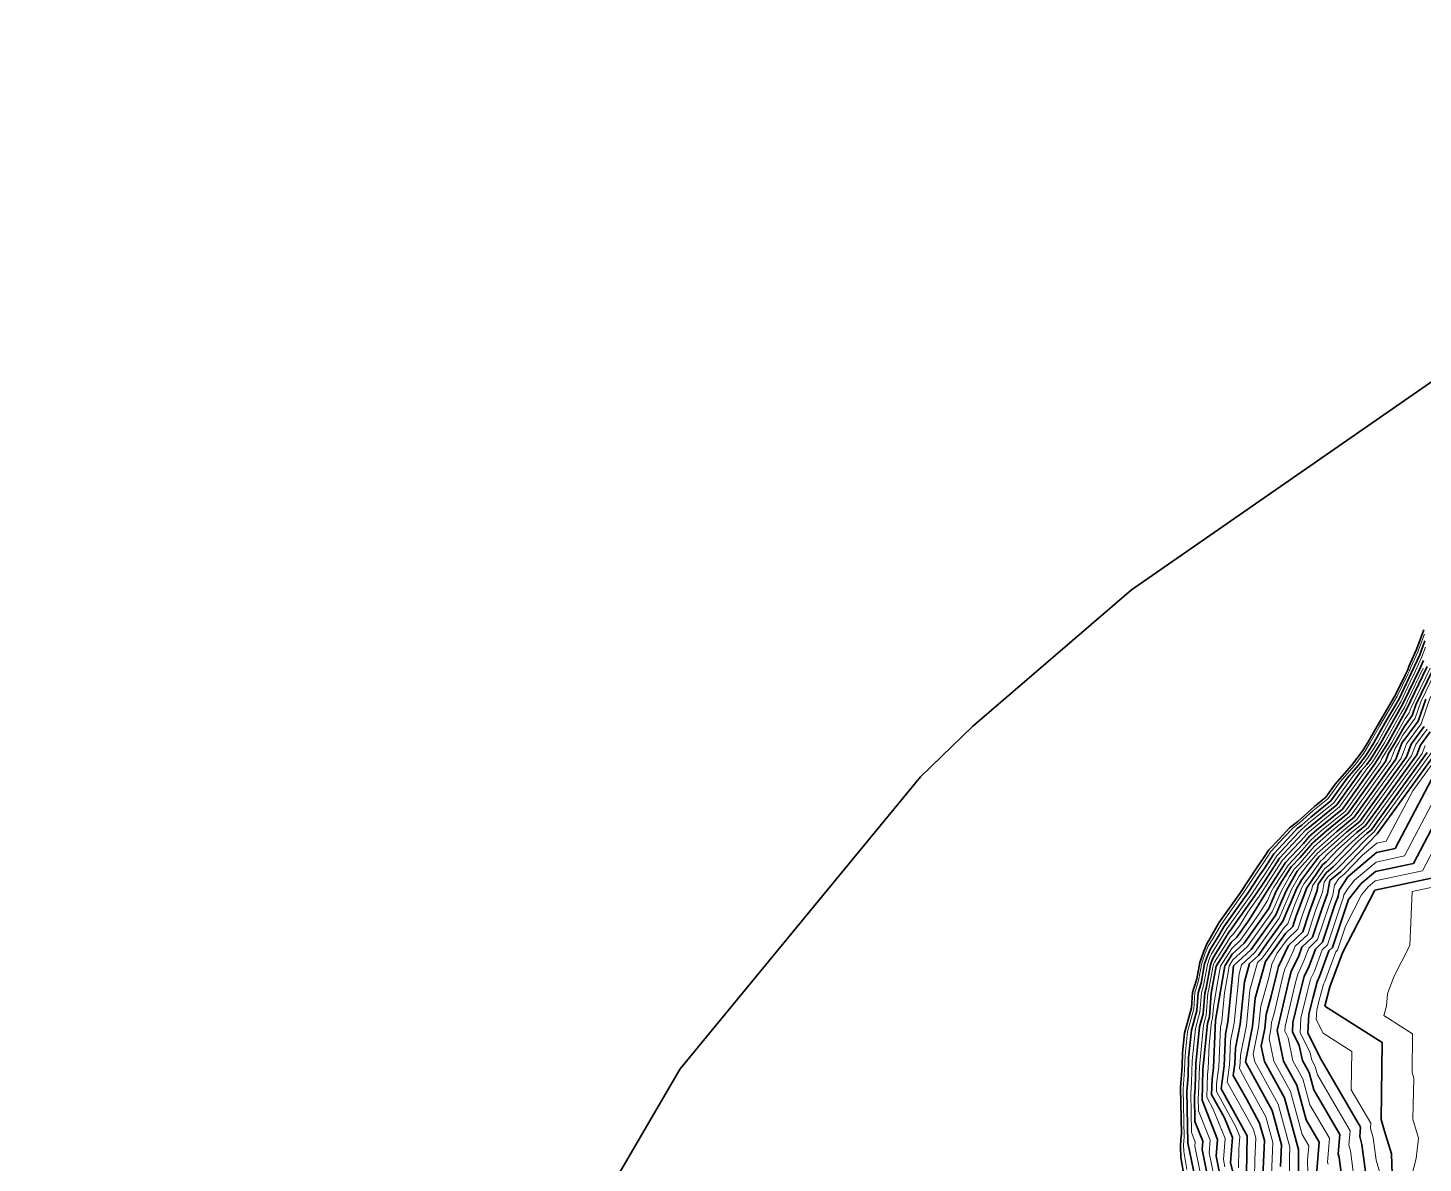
# Model space of a CAD drawing. Header units: millimetres. Extents: x -861324 to 439029, y -308065 to 694685.
# Drawn here: x -845960 to -656397, y 229082 to 383267 of the extents above; entities that cross this region are included whole.
import ezdxf

# ---------------------------------------------------------------- set-up
doc = ezdxf.new("R2010")
doc.units = ezdxf.units.MM
for name, color, linetype, lineweight in [('C-TOPO', 7, 'Continuous', 9), ('C-TOPO-MAJR', 7, 'Continuous', 35), ('C-TOPO-MINR', 7, 'Continuous', 9)]:
    doc.layers.add(name, color=color, linetype=linetype, lineweight=lineweight)

msp = doc.modelspace()

# ---------------------------------------------------------------- linework, layer by layer
at = {"layer": 'C-TOPO', "lineweight": 35}
for p, q in [((-585931, 383267), (-696010, 306956)), ((-696010, 306956), (-717632, 288367)), ((-657273, 298820), (-656284, 301520)), ((-658146, 296921), (-657273, 298820)), ((-658853, 295352), (-658457, 296091)), ((-658457, 296091), (-658314, 296521)), ((-658314, 296521), (-658146, 296921)), ((-660081, 292768), (-658853, 295352)), ((-662827, 288106), (-660081, 292768)), ((-717632, 288367), (-724665, 281542)), ((-663899, 286194), (-662827, 288106)), ((-666111, 283077), (-664653, 284981)), ((-664653, 284981), (-663899, 286194)), ((-668325, 280539), (-666111, 283077)), ((-724665, 281542), (-757359, 241898)), ((-671164, 277497), (-669594, 278772)), ((-669594, 278772), (-668325, 280539)), ((-673416, 275493), (-671164, 277497)), ((-674543, 274621), (-673416, 275493)), ((-677365, 271611), (-675975, 273097)), ((-675975, 273097), (-674543, 274621)), ((-678120, 270439), (-677365, 271611)), ((-681283, 265719), (-678926, 269273)), ((-678926, 269273), (-678120, 270439)), ((-684130, 261710), (-681283, 265719)), ((-685518, 259317), (-684130, 261710)), ((-686751, 256308), (-686202, 257865)), ((-686202, 257865), (-685686, 259046)), ((-685686, 259046), (-685518, 259317)), ((-687152, 254130), (-686751, 256308)), ((-687707, 252240), (-687152, 254130)), ((-687863, 250176), (-687707, 252240)), ((-688811, 246727), (-687863, 250176)), ((-689083, 244038), (-688811, 246727)), ((-689136, 242250), (-689083, 244038)), ((-757359, 241898), (-845960, 89571)), ((-689356, 239358), (-689136, 242250)), ((-689241, 233077), (-689356, 239358)), ((-689358, 231292), (-689302, 232273)), ((-689315, 229820), (-689358, 231292)), ((-689302, 232273), (-689241, 233077)), ((-688588, 225666), (-689315, 229820))]:
    msp.add_line(p, q, dxfattribs=at)
at = {"layer": 'C-TOPO-MAJR'}
for p, q in [((-656151, 300030), (-656844, 298135)), ((-656844, 298135), (-657953, 295724)), ((-657953, 295724), (-659667, 292118)), ((-655836, 296524), (-658692, 290587)), ((-656895, 296124), (-658323, 293155)), ((-655078, 296089), (-657363, 291339)), ((-656340, 297330), (-656895, 296124)), ((-659667, 292118), (-661594, 288846)), ((-658323, 293155), (-659180, 291352)), ((-656034, 292091), (-657059, 289128)), ((-658692, 290587), (-661186, 286140)), ((-659180, 291352), (-660143, 289716)), ((-657363, 291339), (-657876, 289858)), ((-661594, 288846), (-663090, 286178)), ((-660143, 289716), (-662138, 286159)), ((-658987, 288344), (-660234, 286121)), ((-657059, 289128), (-659282, 286102)), ((-657876, 289858), (-658987, 288344)), ((-656242, 288399), (-658021, 285977)), ((-655425, 287669), (-656759, 285853)), ((-664142, 284486), (-665165, 283150)), ((-663090, 286178), (-664142, 284486)), ((-662138, 286159), (-663541, 283903)), ((-661186, 286140), (-662940, 283320)), ((-657245, 284555), (-662737, 276977)), ((-655822, 284863), (-662686, 275391)), ((-654398, 285172), (-662635, 273805)), ((-661111, 284711), (-661516, 283629)), ((-660234, 286121), (-661111, 284711)), ((-652974, 285481), (-660175, 271800)), ((-659282, 286102), (-660093, 283937)), ((-658021, 285977), (-658669, 284246)), ((-656759, 285853), (-657245, 284555)), ((-662940, 283320), (-667353, 277172)), ((-665165, 283150), (-666719, 281369)), ((-664053, 283235), (-664829, 282344)), ((-663541, 283903), (-664053, 283235)), ((-661516, 283629), (-662889, 281734)), ((-660093, 283937), (-662838, 280148)), ((-658669, 284246), (-662788, 278562)), ((-666719, 281369), (-668925, 278295)), ((-664829, 282344), (-668139, 277733)), ((-662889, 281734), (-666567, 276611)), ((-662838, 280148), (-665780, 276050)), ((-652914, 278916), (-657715, 269795)), ((-668139, 277733), (-672237, 274409)), ((-668925, 278295), (-671657, 276078)), ((-667353, 277172), (-670885, 274306)), ((-662788, 278562), (-664994, 275489)), ((-662737, 276977), (-664208, 274927)), ((-672881, 274989), (-673493, 274515)), ((-671657, 276078), (-672881, 274989)), ((-666567, 276611), (-669510, 274223)), ((-665780, 276050), (-668135, 274139)), ((-664994, 275489), (-666760, 274056)), ((-664208, 274927), (-665385, 273972)), ((-662686, 275391), (-663421, 274366)), ((-674272, 273687), (-676688, 271102)), ((-672268, 274381), (-675892, 270504)), ((-673493, 274515), (-674272, 273687)), ((-671826, 273466), (-672661, 272511)), ((-672258, 274391), (-672268, 274381)), ((-672251, 274396), (-672258, 274391)), ((-672237, 274409), (-672251, 274396)), ((-670885, 274306), (-671826, 273466)), ((-669510, 274223), (-671404, 272531)), ((-668135, 274139), (-670982, 271597)), ((-666760, 274056), (-670560, 270662)), ((-665385, 273972), (-667918, 271710)), ((-662635, 273805), (-667622, 268650)), ((-664010, 273888), (-665277, 272757)), ((-663421, 274366), (-664010, 273888)), ((-676688, 271102), (-678002, 269064)), ((-672661, 272511), (-675097, 269906)), ((-670982, 271597), (-673505, 268710)), ((-671404, 272531), (-673083, 270611)), ((-667918, 271710), (-669581, 269991)), ((-665277, 272757), (-668601, 269321)), ((-662742, 271249), (-666642, 267979)), ((-660175, 271800), (-662742, 271249)), ((-675892, 270504), (-677864, 267447)), ((-675097, 269906), (-677725, 265830)), ((-674301, 269308), (-675615, 267270)), ((-673083, 270611), (-674301, 269308)), ((-670560, 270662), (-672858, 267599)), ((-670059, 269595), (-672211, 266489)), ((-669581, 269991), (-670059, 269595)), ((-668601, 269321), (-669557, 268528)), ((-657715, 269795), (-662848, 268694)), ((-678567, 268246), (-680222, 265752)), ((-678002, 269064), (-678567, 268246)), ((-677864, 267447), (-678146, 267038)), ((-673505, 268710), (-674968, 266159)), ((-672858, 267599), (-673589, 266324)), ((-669557, 268528), (-670634, 266975)), ((-669056, 267461), (-669376, 265680)), ((-667622, 268650), (-669056, 267461)), ((-666642, 267979), (-667798, 266166)), ((-662848, 268694), (-664798, 267058)), ((-655254, 267790), (-662955, 266138)), ((-680222, 265752), (-683462, 261189)), ((-678973, 265791), (-682676, 260576)), ((-677725, 265830), (-680029, 262101)), ((-678146, 267038), (-678973, 265791)), ((-676346, 265994), (-677359, 263652)), ((-675615, 267270), (-676346, 265994)), ((-674968, 266159), (-675643, 264598)), ((-673927, 265543), (-675457, 261920)), ((-673589, 266324), (-673927, 265543)), ((-672211, 266489), (-673674, 262511)), ((-670793, 266084), (-671891, 263101)), ((-670634, 266975), (-670793, 266084)), ((-669376, 265680), (-670107, 263691)), ((-667798, 266166), (-667958, 265276)), ((-662955, 266138), (-667350, 257660)), ((-664798, 267058), (-666541, 264871)), ((-677359, 263652), (-680730, 258933)), ((-675643, 264598), (-676408, 262786)), ((-670107, 263691), (-671404, 259790)), ((-668324, 264281), (-670053, 259080)), ((-666541, 264871), (-668701, 258370)), ((-667958, 265276), (-668324, 264281)), ((-680029, 262101), (-681704, 259756)), ((-675457, 261920), (-677658, 258860)), ((-676408, 262786), (-677509, 261256)), ((-673674, 262511), (-674106, 261210)), ((-671891, 263101), (-672755, 260500)), ((-684217, 259888), (-685336, 258083)), ((-682685, 260561), (-684925, 256950)), ((-683462, 261189), (-684217, 259888)), ((-682676, 260576), (-682685, 260561)), ((-681704, 259756), (-682493, 259021)), ((-677509, 261256), (-679756, 258110)), ((-675077, 260285), (-677808, 256464)), ((-674106, 261210), (-675077, 260285)), ((-672755, 260500), (-674697, 258650)), ((-671404, 259790), (-672860, 258402)), ((-685336, 258083), (-685699, 257254)), ((-682493, 259021), (-684513, 255816)), ((-680730, 258933), (-682318, 257454)), ((-679756, 258110), (-682142, 255887)), ((-677658, 258860), (-678782, 257287)), ((-674697, 258650), (-676056, 255778)), ((-672860, 258402), (-673285, 257246)), ((-671023, 258155), (-671874, 255841)), ((-670053, 259080), (-671023, 258155)), ((-669187, 257908), (-670463, 254437)), ((-668701, 258370), (-669187, 257908)), ((-686083, 256161), (-686567, 253537)), ((-685699, 257254), (-686083, 256161)), ((-685298, 255989), (-685879, 252840)), ((-685106, 256535), (-685298, 255989)), ((-684925, 256950), (-685106, 256535)), ((-682318, 257454), (-683328, 255852)), ((-679975, 256175), (-680668, 253683)), ((-678782, 257287), (-679975, 256175)), ((-677808, 256464), (-679194, 251479)), ((-673285, 257246), (-674305, 255092)), ((-667350, 257660), (-669052, 253033)), ((-684513, 255816), (-685190, 252143)), ((-683666, 254015), (-684581, 248501)), ((-683328, 255852), (-683666, 254015)), ((-682142, 255887), (-682914, 248215)), ((-676194, 255254), (-677026, 251768)), ((-674580, 254045), (-676245, 247072)), ((-676056, 255778), (-676194, 255254)), ((-674305, 255092), (-674580, 254045)), ((-672554, 254406), (-672966, 252835)), ((-671874, 255841), (-672554, 254406)), ((-670463, 254437), (-670803, 253719)), ((-686956, 252211), (-687139, 249806)), ((-686567, 253537), (-686956, 252211)), ((-686073, 252177), (-686286, 249371)), ((-685879, 252840), (-686073, 252177)), ((-685190, 252143), (-685433, 248936)), ((-680668, 253683), (-681246, 247930)), ((-672966, 252835), (-674076, 248187)), ((-670803, 253719), (-671353, 251626)), ((-669052, 253033), (-669739, 250416)), ((-679194, 251479), (-679579, 247644)), ((-677026, 251768), (-677719, 249276)), ((-671353, 251626), (-671908, 249301)), ((-669739, 250416), (-661951, 245440)), ((-687139, 249806), (-687877, 247119)), ((-686286, 249371), (-686778, 247580)), ((-685433, 248936), (-685680, 248041)), ((-684581, 248501), (-684869, 242043)), ((-677719, 249276), (-677912, 247358)), ((-671908, 249301), (-672066, 246745)), ((-687877, 247119), (-688257, 243366)), ((-686778, 247580), (-687285, 242576)), ((-685680, 248041), (-686313, 241786)), ((-683234, 246606), (-683426, 242301)), ((-682914, 248215), (-683234, 246606)), ((-681246, 247930), (-681886, 244711)), ((-679579, 247644), (-680539, 242816)), ((-677912, 247358), (-678392, 244944)), ((-676245, 247072), (-675377, 242947)), ((-674076, 248187), (-674156, 246909)), ((-674156, 246909), (-673229, 245075)), ((-672066, 246745), (-670214, 243078)), ((-681886, 244711), (-681983, 242558)), ((-678392, 244944), (-677958, 242881)), ((-673229, 245075), (-672795, 243012)), ((-661951, 245440), (-662099, 235001)), ((-688257, 243366), (-688331, 240871)), ((-680539, 242816), (-676925, 236224)), ((-677958, 242881), (-675248, 237938)), ((-675377, 242947), (-673570, 239651)), ((-672795, 243012), (-671892, 241365)), ((-670214, 243078), (-664906, 233981)), ((-688331, 240871), (-688486, 238842)), ((-687285, 242576), (-687384, 239249)), ((-686313, 241786), (-686437, 237627)), ((-684869, 242043), (-685069, 240485)), ((-683426, 242301), (-683826, 239185)), ((-681983, 242558), (-682183, 241000)), ((-682183, 241000), (-680410, 237807)), ((-671892, 241365), (-671252, 239026)), ((-687384, 239249), (-687461, 238235)), ((-685069, 240485), (-685132, 238406)), ((-683826, 239185), (-680281, 232797)), ((-673570, 239651), (-672289, 234973)), ((-671252, 239026), (-667713, 232961)), ((-688486, 238842), (-688357, 231814)), ((-687461, 238235), (-687397, 234721)), ((-686437, 237627), (-684319, 232305)), ((-685132, 238406), (-683359, 235212)), ((-680410, 237807), (-678603, 234511)), ((-675248, 237938), (-673327, 230921)), ((-683359, 235212), (-682300, 232551)), ((-676925, 236224), (-675645, 231546)), ((-687397, 234721), (-686338, 232060)), ((-678603, 234511), (-677963, 232172)), ((-672289, 234973), (-670520, 231941)), ((-664906, 233981), (-665013, 232678)), ((-662099, 235001), (-661660, 233424)), ((-661660, 233424), (-660711, 230328)), ((-688357, 231814), (-687114, 225715)), ((-686338, 232060), (-686427, 230915)), ((-684319, 232305), (-684498, 230017)), ((-682300, 232551), (-682568, 229118)), ((-680281, 232797), (-680403, 227717)), ((-677963, 232172), (-678238, 226316)), ((-675645, 231546), (-675782, 228618)), ((-670520, 231941), (-670841, 228032)), ((-667713, 232961), (-667927, 230355)), ((-665013, 232678), (-664721, 231627)), ((-664721, 231627), (-663922, 225552)), ((-686427, 230915), (-685599, 226850)), ((-684498, 230017), (-684083, 227984)), ((-673327, 230921), (-673307, 227460)), ((-667927, 230355), (-667781, 229829)), ((-667781, 229829), (-667382, 226792)), ((-660711, 230328), (-660249, 218968)), ((-682568, 229118), (-681702, 225738))]:
    msp.add_line(p, q, dxfattribs=at)
at = {"layer": 'C-TOPO-MINR'}
for p, q in [((-656229, 300906), (-657096, 298538)), ((-657096, 298538), (-658067, 296428)), ((-656592, 297732), (-657424, 295924)), ((-656072, 299153), (-656592, 297732)), ((-656365, 296324), (-658508, 291871)), ((-658250, 295940), (-658482, 295505)), ((-658166, 296193), (-658250, 295940)), ((-658067, 296428), (-658166, 296193)), ((-657424, 295924), (-658138, 294439)), ((-655457, 296306), (-658028, 290963)), ((-654699, 295871), (-656699, 291715)), ((-658482, 295505), (-659911, 292500)), ((-658138, 294439), (-659423, 291735)), ((-659911, 292500), (-662319, 288411)), ((-655370, 292467), (-656650, 288763)), ((-659418, 290152), (-661662, 286149)), ((-659423, 291735), (-660869, 289281)), ((-658936, 290970), (-659418, 290152)), ((-658508, 291871), (-658936, 290970)), ((-658284, 290222), (-658840, 289466)), ((-658028, 290963), (-658284, 290222)), ((-656699, 291715), (-657467, 289493)), ((-662319, 288411), (-663566, 286187)), ((-660869, 289281), (-662614, 286168)), ((-658840, 289466), (-660710, 286130)), ((-657467, 289493), (-659135, 287223)), ((-656650, 288763), (-658652, 286040)), ((-659135, 287223), (-659758, 286111)), ((-655833, 288034), (-657390, 285915)), ((-664443, 284777), (-665721, 283107)), ((-663566, 286187), (-664443, 284777)), ((-662614, 286168), (-663842, 284194)), ((-661662, 286149), (-663241, 283612)), ((-657957, 284400), (-662762, 277770)), ((-656533, 284709), (-662711, 276184)), ((-655110, 285018), (-662661, 274598)), ((-660710, 286130), (-662026, 284016)), ((-660197, 285406), (-660804, 283783)), ((-659758, 286111), (-660197, 285406)), ((-658652, 286040), (-659381, 284092)), ((-657390, 285915), (-657957, 284400)), ((-653686, 285326), (-657805, 279643)), ((-656128, 285791), (-656533, 284709)), ((-663885, 282832), (-667746, 277453)), ((-665721, 283107), (-667664, 280881)), ((-662915, 282527), (-666960, 276892)), ((-664609, 283192), (-665774, 281857)), ((-663842, 284194), (-664609, 283192)), ((-663496, 283278), (-663885, 282832)), ((-663241, 283612), (-663496, 283278)), ((-662228, 283474), (-662915, 282527)), ((-660804, 283783), (-662864, 280941)), ((-659381, 284092), (-662813, 279355)), ((-662026, 284016), (-662228, 283474)), ((-667664, 280881), (-669319, 278575)), ((-665774, 281857), (-668532, 278014)), ((-662864, 280941), (-666173, 276330)), ((-652944, 282198), (-658945, 270798)), ((-662813, 279355), (-665387, 275769)), ((-657805, 279643), (-661405, 272802)), ((-671367, 276913), (-673196, 275286)), ((-668532, 278014), (-671947, 275244)), ((-667746, 277453), (-671572, 274348)), ((-669319, 278575), (-671367, 276913)), ((-666960, 276892), (-670198, 274265)), ((-662762, 277770), (-664601, 275208)), ((-673196, 275286), (-674111, 274578)), ((-671947, 275244), (-672566, 274693)), ((-666173, 276330), (-668823, 274181)), ((-665387, 275769), (-667448, 274097)), ((-664601, 275208), (-666073, 274014)), ((-662711, 276184), (-663815, 274647)), ((-652884, 275633), (-656484, 268793)), ((-675274, 273340), (-677086, 271401)), ((-673270, 274034), (-676290, 270803)), ((-672450, 273462), (-675495, 270205)), ((-674111, 274578), (-675274, 273340)), ((-672876, 274453), (-673270, 274034)), ((-672566, 274693), (-672876, 274453)), ((-671615, 272999), (-672872, 271561)), ((-672037, 273933), (-672450, 273462)), ((-671572, 274348), (-672037, 273933)), ((-670198, 274265), (-671615, 272999)), ((-668823, 274181), (-671193, 272064)), ((-667448, 274097), (-670771, 271130)), ((-666073, 274014), (-669239, 271186)), ((-663956, 273281), (-668111, 268985)), ((-664698, 273930), (-666598, 272234)), ((-663815, 274647), (-664698, 273930)), ((-663323, 273847), (-663956, 273281)), ((-663028, 274085), (-663323, 273847)), ((-662661, 274598), (-663028, 274085)), ((-677086, 271401), (-678072, 269873)), ((-672872, 271561), (-674699, 269607)), ((-671193, 272064), (-673294, 269660)), ((-670771, 271130), (-672032, 269686)), ((-669239, 271186), (-670070, 270327)), ((-666598, 272234), (-669091, 269656)), ((-662688, 272527), (-664639, 270892)), ((-661405, 272802), (-662688, 272527)), ((-678072, 269873), (-678778, 268850)), ((-676290, 270803), (-677933, 268255)), ((-675495, 270205), (-677794, 266638)), ((-674699, 269607), (-676670, 266550)), ((-673294, 269660), (-673903, 269009)), ((-672032, 269686), (-673181, 268155)), ((-670309, 270129), (-671385, 268576)), ((-670070, 270327), (-670309, 270129)), ((-669091, 269656), (-669808, 269062)), ((-664639, 270892), (-667132, 268314)), ((-662795, 269971), (-665720, 267518)), ((-658945, 270798), (-662795, 269971)), ((-678778, 268850), (-680846, 265733)), ((-678357, 267642), (-679598, 265771)), ((-677933, 268255), (-678357, 267642)), ((-674560, 267990), (-675657, 266077)), ((-673903, 269009), (-674560, 267990)), ((-673181, 268155), (-674279, 266242)), ((-671385, 268576), (-672534, 267044)), ((-669808, 269062), (-671422, 266732)), ((-669307, 267995), (-669845, 267218)), ((-668111, 268985), (-669307, 267995)), ((-667849, 267720), (-668427, 266814)), ((-667132, 268314), (-667849, 267720)), ((-665720, 267518), (-666591, 266425)), ((-662901, 267416), (-663877, 266598)), ((-656484, 268793), (-662901, 267416)), ((-680846, 265733), (-683855, 261496)), ((-679598, 265771), (-683069, 260883)), ((-678349, 265810), (-680226, 263167)), ((-677936, 266434), (-678349, 265810)), ((-677794, 266638), (-677936, 266434)), ((-677036, 265912), (-677542, 264741)), ((-676670, 266550), (-677036, 265912)), ((-675657, 266077), (-676501, 264125)), ((-674279, 266242), (-674785, 265070)), ((-673069, 266016), (-673834, 264205)), ((-672900, 266406), (-673069, 266016)), ((-672534, 267044), (-672900, 266406)), ((-671502, 266286), (-672782, 262806)), ((-671422, 266732), (-671502, 266286)), ((-670085, 265882), (-670999, 263396)), ((-669845, 267218), (-670085, 265882)), ((-668667, 265478), (-669216, 263986)), ((-668427, 266814), (-668667, 265478)), ((-667170, 265519), (-667249, 265073)), ((-666591, 266425), (-667170, 265519)), ((-664748, 265505), (-666945, 261266)), ((-663877, 266598), (-664748, 265505)), ((-657874, 265962), (-658180, 258618)), ((-654024, 266788), (-657874, 265962)), ((-677542, 264741), (-678694, 262877)), ((-676501, 264125), (-676884, 263219)), ((-674785, 265070), (-675933, 262353)), ((-673834, 264205), (-674565, 262215)), ((-669216, 263986), (-670728, 259435)), ((-667432, 264576), (-669377, 258725)), ((-667249, 265073), (-667432, 264576)), ((-680226, 263167), (-681364, 261326)), ((-678694, 262877), (-681217, 259344)), ((-677434, 262454), (-680243, 258521)), ((-675933, 262353), (-677583, 260058)), ((-676884, 263219), (-677434, 262454)), ((-674565, 262215), (-674782, 261565)), ((-672782, 262806), (-673430, 260855)), ((-670999, 263396), (-672079, 260145)), ((-683451, 260225), (-685131, 257516)), ((-683855, 261496), (-684982, 259552)), ((-682581, 259804), (-683579, 258221)), ((-683069, 260883), (-683451, 260225)), ((-682191, 260167), (-682581, 259804)), ((-681364, 261326), (-682191, 260167)), ((-677583, 260058), (-679269, 257698)), ((-675267, 261103), (-676632, 259192)), ((-674782, 261565), (-675267, 261103)), ((-673430, 260855), (-674887, 259467)), ((-672079, 260145), (-673778, 258526)), ((-666945, 261266), (-668026, 258015)), ((-685542, 258649), (-685995, 257614)), ((-684982, 259552), (-685542, 258649)), ((-683579, 258221), (-684719, 256383)), ((-682406, 258237), (-683921, 255834)), ((-681217, 259344), (-682406, 258237)), ((-680243, 258521), (-682230, 256670)), ((-676632, 259192), (-677733, 257662)), ((-674887, 259467), (-676252, 257557)), ((-673991, 257948), (-675181, 255435)), ((-673778, 258526), (-673991, 257948)), ((-671942, 258279), (-672580, 256543)), ((-670728, 259435), (-671942, 258279)), ((-670105, 258031), (-671169, 255139)), ((-669377, 258725), (-670105, 258031)), ((-668026, 258015), (-668269, 257784)), ((-658180, 258618), (-660378, 254380)), ((-686476, 256247), (-686911, 253886)), ((-685995, 257614), (-686476, 256247)), ((-685691, 256075), (-686223, 253188)), ((-685402, 256895), (-685691, 256075)), ((-685131, 257516), (-685402, 256895)), ((-684810, 256176), (-684906, 255902)), ((-684719, 256383), (-684810, 256176)), ((-682230, 256670), (-682735, 255869)), ((-681059, 256031), (-681405, 254785)), ((-679269, 257698), (-681059, 256031)), ((-678891, 256320), (-679931, 252581)), ((-678295, 256876), (-678891, 256320)), ((-677733, 257662), (-678295, 256876)), ((-676932, 256121), (-677001, 255859)), ((-676252, 257557), (-676932, 256121)), ((-672580, 256543), (-673430, 254749)), ((-668269, 257784), (-669758, 253735)), ((-684906, 255902), (-685535, 252491)), ((-683921, 255834), (-684428, 253079)), ((-682904, 254951), (-683362, 252194)), ((-682735, 255869), (-682904, 254951)), ((-681405, 254785), (-682080, 248072)), ((-677417, 254116), (-678456, 250377)), ((-677001, 255859), (-677417, 254116)), ((-675387, 254650), (-676635, 249420)), ((-675181, 255435), (-675387, 254650)), ((-673430, 254749), (-673773, 253440)), ((-671679, 254063), (-672160, 252230)), ((-671169, 255139), (-671679, 254063)), ((-660378, 254380), (-661229, 252066)), ((-687398, 252228), (-687565, 250024)), ((-686911, 253886), (-687398, 252228)), ((-686515, 252194), (-686712, 249589)), ((-686223, 253188), (-686515, 252194)), ((-685632, 252160), (-685860, 249154)), ((-685535, 252491), (-685632, 252160)), ((-684428, 253079), (-684886, 250322)), ((-683362, 252194), (-683747, 248358)), ((-679931, 252581), (-680413, 247787)), ((-673773, 253440), (-675160, 247629)), ((-672160, 252230), (-672992, 248744)), ((-669928, 253376), (-670546, 251021)), ((-669758, 253735), (-669928, 253376)), ((-684886, 250322), (-685007, 248719)), ((-678456, 250377), (-678746, 247501)), ((-670546, 251021), (-670823, 249859)), ((-661370, 250418), (-661713, 249109)), ((-661229, 252066), (-661370, 250418)), ((-687565, 250024), (-688426, 246888)), ((-686712, 249589), (-687328, 247349)), ((-685860, 249154), (-686229, 247810)), ((-685007, 248719), (-685130, 248271)), ((-683747, 248358), (-683907, 247554)), ((-676635, 249420), (-676982, 248174)), ((-672992, 248744), (-673111, 246827)), ((-670823, 249859), (-670903, 248581)), ((-670903, 248581), (-669977, 246747)), ((-661713, 249109), (-657819, 246621)), ((-688426, 246888), (-688743, 243761)), ((-687328, 247349), (-687771, 242971)), ((-686229, 247810), (-686799, 242181)), ((-685130, 248271), (-685447, 245144)), ((-683907, 247554), (-684148, 242172)), ((-682080, 248072), (-682560, 245659)), ((-680413, 247787), (-681213, 243763)), ((-678746, 247501), (-679466, 243880)), ((-677078, 247215), (-677318, 246008)), ((-676982, 248174), (-677078, 247215)), ((-675160, 247629), (-675200, 246990)), ((-675200, 246990), (-674737, 246073)), ((-673111, 246827), (-671722, 244076)), ((-669977, 246747), (-666082, 244259)), ((-657819, 246621), (-657893, 241402)), ((-685447, 245144), (-685591, 241915)), ((-682560, 245659), (-682704, 242430)), ((-677318, 246008), (-676667, 242914)), ((-674737, 246073), (-674086, 242980)), ((-688743, 243761), (-688805, 241682)), ((-687771, 242971), (-687858, 240060)), ((-681261, 242687), (-681361, 241908)), ((-681213, 243763), (-681261, 242687)), ((-679466, 243880), (-679249, 242849)), ((-679249, 242849), (-676086, 237081)), ((-676667, 242914), (-674409, 238794)), ((-674086, 242980), (-672731, 240508)), ((-671722, 244076), (-671505, 243045)), ((-671505, 243045), (-671053, 242221)), ((-666082, 244259), (-666157, 239039)), ((-688805, 241682), (-688998, 239146)), ((-686799, 242181), (-686910, 238438)), ((-685691, 241136), (-685784, 238017)), ((-685591, 241915), (-685691, 241136)), ((-684148, 242172), (-684448, 239835)), ((-682704, 242430), (-683005, 240093)), ((-681361, 241908), (-680475, 240311)), ((-671053, 242221), (-670733, 241052)), ((-670733, 241052), (-666309, 233471)), ((-657893, 241402), (-657674, 240613)), ((-688998, 239146), (-688877, 232557)), ((-687858, 240060), (-687973, 238538)), ((-684448, 239835), (-684479, 238796)), ((-683005, 240093), (-680346, 235302)), ((-680475, 240311), (-677764, 235367)), ((-672731, 240508), (-671770, 236999)), ((-666157, 239039), (-663503, 234491)), ((-657674, 240613), (-657810, 235061)), ((-687973, 238538), (-687877, 233267)), ((-686910, 238438), (-686949, 237931)), ((-686949, 237931), (-686917, 236174)), ((-685784, 238017), (-684898, 236420)), ((-684479, 238796), (-681820, 234005)), ((-676086, 237081), (-674486, 231234)), ((-674409, 238794), (-672808, 232947)), ((-671770, 236999), (-669116, 232451)), ((-686917, 236174), (-685328, 232183)), ((-684898, 236420), (-683309, 232428)), ((-680346, 235302), (-679442, 233654)), ((-677764, 235367), (-676804, 231859)), ((-657810, 235061), (-657019, 232481)), ((-687877, 233267), (-687347, 231937)), ((-681820, 234005), (-681290, 232674)), ((-679442, 233654), (-679122, 232485)), ((-666309, 233471), (-666470, 231516)), ((-663503, 234491), (-663556, 233839)), ((-663556, 233839), (-663191, 232526)), ((-688913, 232084), (-688946, 231507)), ((-688946, 231507), (-688920, 230641)), ((-688877, 232557), (-688913, 232084)), ((-687347, 231937), (-687392, 231364)), ((-687392, 231364), (-686356, 226283)), ((-685328, 232183), (-685462, 230466)), ((-683309, 232428), (-683533, 229567)), ((-681290, 232674), (-681425, 230958)), ((-679122, 232485), (-679260, 229557)), ((-676804, 231859), (-677010, 227467)), ((-672808, 232947), (-671923, 231431)), ((-671923, 231431), (-672084, 229476)), ((-669116, 232451), (-669384, 229193)), ((-666470, 231516), (-666251, 230728)), ((-663191, 232526), (-662791, 229488)), ((-657019, 232481), (-657350, 229687)), ((-688920, 230641), (-688493, 228197)), ((-685462, 230466), (-684841, 227417)), ((-683533, 229567), (-683326, 228551)), ((-681425, 230958), (-681486, 228418)), ((-679260, 229557), (-679321, 227016)), ((-674486, 231234), (-674555, 229770)), ((-674555, 229770), (-674540, 227174)), ((-672084, 229476), (-672074, 227746)), ((-666251, 230728), (-665652, 226172)), ((-662791, 229488), (-662317, 227940)), ((-657350, 229687), (-658759, 224196)), ((-669384, 229193), (-669311, 228931))]:
    msp.add_line(p, q, dxfattribs=at)

doc.saveas('drawing.dxf')
